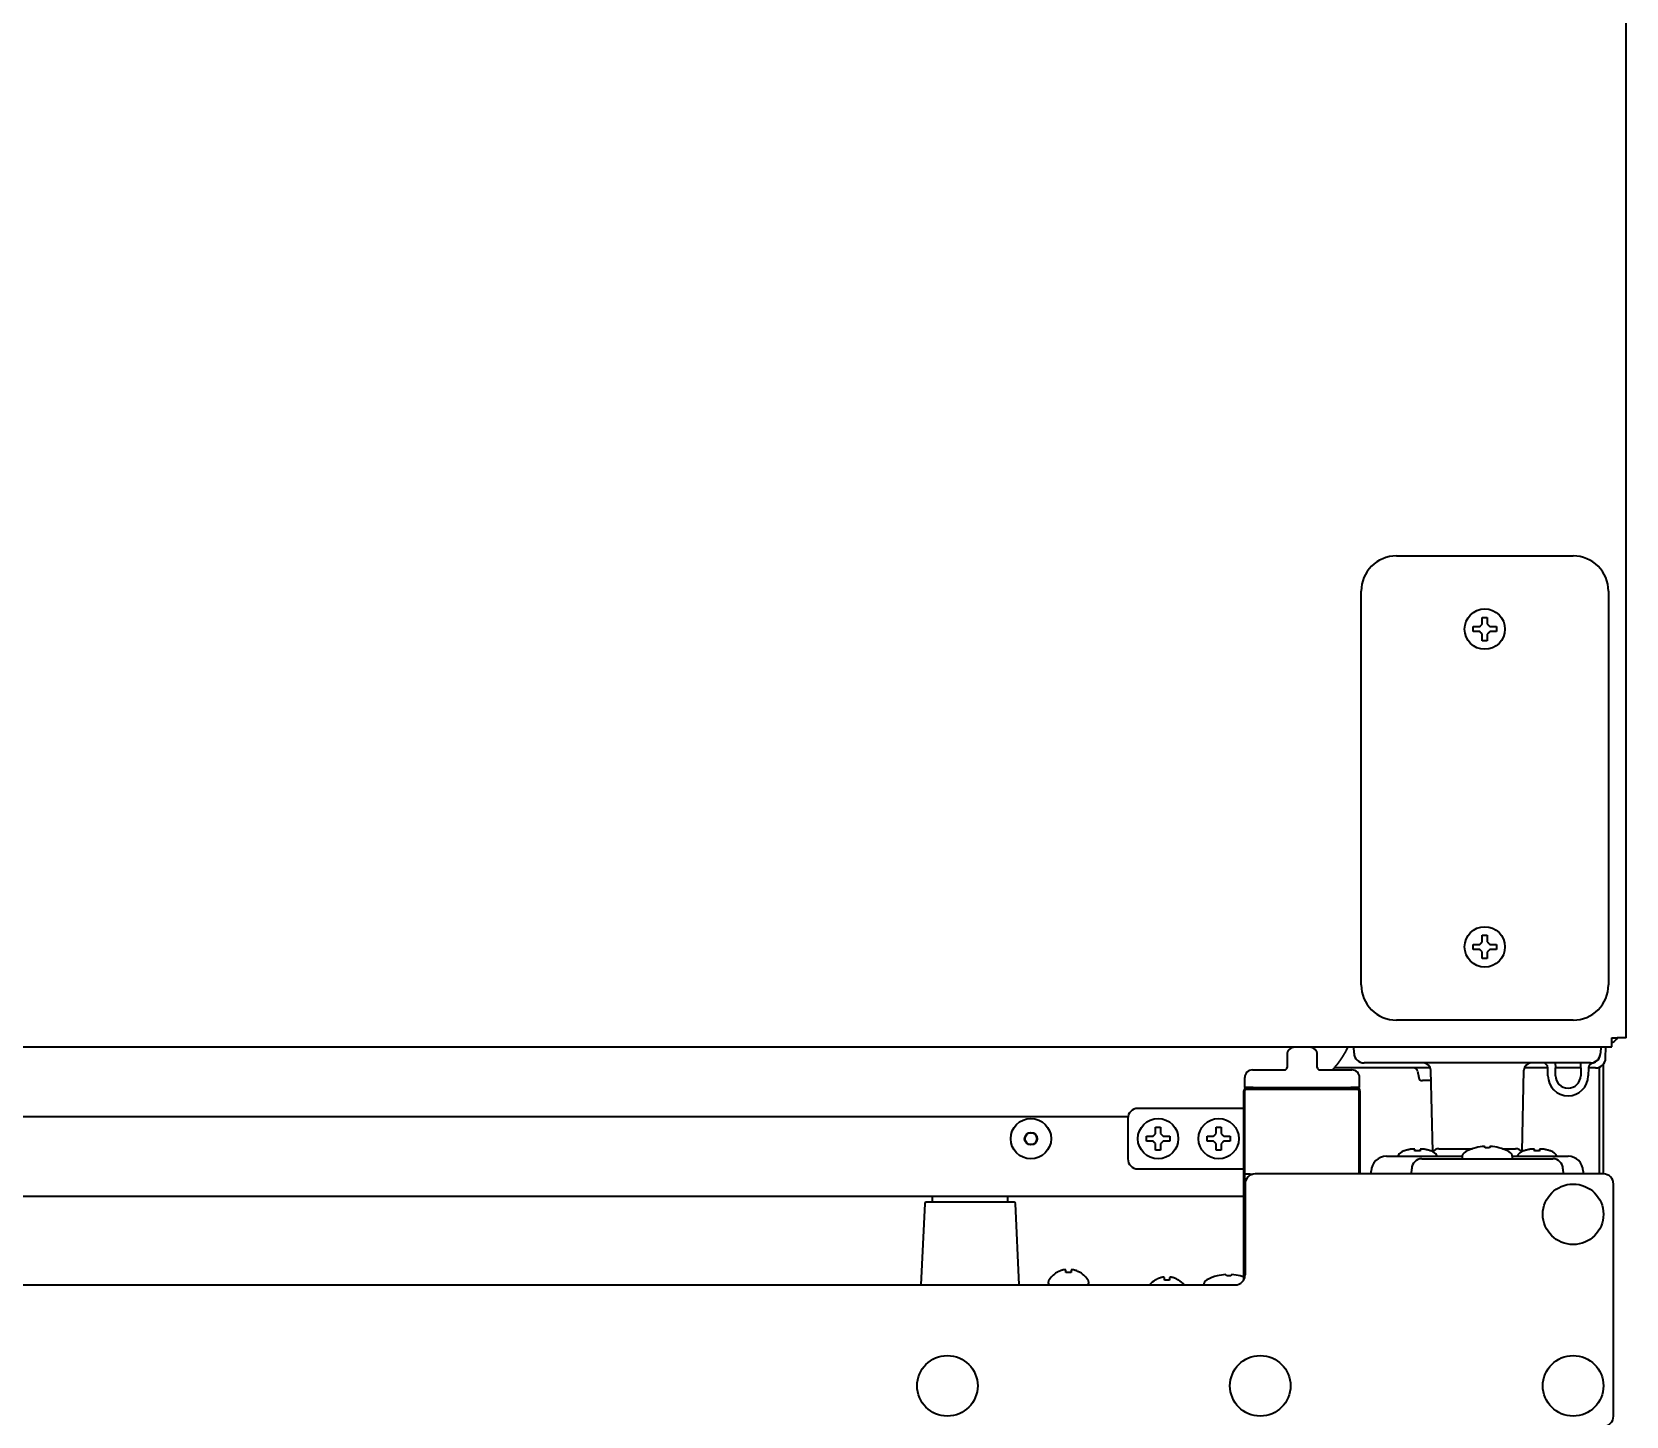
# Model space of a CAD drawing. Extents: x 6569 to 10251, y -294 to 3100.
# Drawn here: x 8756.1 to 9072.1, y 150 to 424.4 of the extents above; entities that cross this region are included whole.
import ezdxf

# ---------------------------------------------------------------- set-up
doc = ezdxf.new("R2010")
doc.units = 0
doc.header["$LTSCALE"] = 5
doc.layers.add('1', color=7, linetype='CONTINUOUS', true_color=0xffffff)

msp = doc.modelspace()

# ---------------------------------------------------------------- linework, layer by layer
at = {"layer": '1', "color": 7, "linetype": 'Continuous', "lineweight": 35}
for p, q in [((9072.06, 225.02), (9072.06, 1018.93)), ((9026.56, 320.53), (9061.57, 320.53)), ((9019.56, 235.52), (9019.56, 313.53)), ((9068.56, 313.53), (9068.56, 235.52)), ((9041.76, 306.03), (9041.76, 306.53)), ((9046.36, 306.53), (9046.36, 306.03)), ((9041.76, 305.53), (9041.76, 306.03)), ((9046.36, 306.03), (9046.36, 305.53)), ((9041.76, 243.03), (9041.76, 243.53)), ((9046.36, 243.53), (9046.36, 243.03)), ((9041.76, 242.53), (9041.76, 243.03)), ((9046.36, 243.03), (9046.36, 242.53)), ((9061.57, 228.53), (9026.56, 228.53)), ((9069.26, 225.02), (9070.26, 225.02)), ((9069.26, 223.22), (9069.26, 225.02)), ((9072.06, 225.02), (9070.26, 225.02)), ((8585.57, 223.22), (9069.26, 223.22)), ((9004.86, 221.66), (9004.86, 219.15)), ((9009.36, 223.15), (9006.36, 223.15)), ((9010.86, 219.15), (9010.86, 221.66)), ((9018.14, 221.96), (9018.09, 223.22)), ((9067.04, 223.22), (9066.99, 221.96)), ((9068.01, 220.99), (9068.05, 223.22)), ((8997.99, 218.65), (9004.36, 218.65)), ((9011.36, 218.65), (9017.74, 218.65)), ((9019.12, 219.03), (9014.12, 219.03)), ((9033.25, 219.03), (9019.12, 219.03)), ((9025.13, 220.03), (9020.14, 220.03)), ((9060, 220.03), (9025.13, 220.03)), ((9030.73, 218.41), (9030.96, 217.15)), ((9033.33, 218.59), (9033.67, 202.46)), ((9051.45, 202.46), (9051.79, 218.59)), ((9056.54, 219.03), (9051.88, 219.03)), ((9056.56, 217.46), (9056.54, 219.04)), ((9058.02, 220.03), (9058.04, 219.03)), ((9061.01, 219.03), (9058.04, 219.03)), ((9058.06, 217.48), (9058.04, 219.03)), ((9064.99, 220.03), (9060, 220.03)), ((9063.09, 219.03), (9061.01, 219.03)), ((9063.09, 219.03), (9063.06, 217.48)), ((9063.09, 219.03), (9063.11, 220.03)), ((9064.59, 219.04), (9064.56, 217.46)), ((9066.01, 219.03), (9064.59, 219.03)), ((9066.76, 198.03), (9066.76, 219.17)), ((9067.56, 198.03), (9067.56, 219.76)), ((8996.49, 215.15), (8996.49, 217.16)), ((8996.49, 215.15), (8996.63, 215.15)), ((8998.13, 215.15), (8996.63, 215.15)), ((8996.81, 215.03), (9001.31, 215.03)), ((8998.13, 215.15), (9017.6, 215.15)), ((9013.9, 215.03), (9018.81, 215.03)), ((9019, 215.13), (9017.5, 215.13)), ((9017.51, 215.03), (9017.51, 215.13)), ((9019.1, 215.15), (9017.6, 215.15)), ((9019, 215.13), (9019.19, 215.13)), ((9019.1, 215.15), (9019.24, 215.15)), ((9019.19, 215.13), (9019.19, 215.15)), ((9019.24, 215.15), (9019.24, 217.16)), ((9033.42, 216.53), (9031.69, 216.53)), ((9033.26, 216.53), (9033.43, 216.35)), ((8996.31, 177.06), (8996.31, 214.53)), ((8996.44, 214.53), (8996.44, 177.33)), ((9018.94, 214.78), (8996.69, 214.78)), ((9019.19, 198.03), (9019.19, 214.53)), ((9019.31, 214.53), (9019.31, 198.03)), ((8633.56, 209.39), (8972.56, 209.39)), ((8972.56, 209.39), (8973.35, 209.39)), ((8973.31, 209.02), (8973.31, 201.02)), ((8996.31, 211.02), (8975.31, 211.02)), ((8977.01, 205.02), (8977.01, 205.52)), ((8981.61, 205.52), (8981.61, 205.02)), ((8989.01, 205.02), (8989.01, 205.52)), ((8993.61, 205.52), (8993.61, 205.02)), ((8977.01, 204.52), (8977.01, 205.02)), ((8981.61, 205.02), (8981.61, 204.52)), ((8989.01, 204.52), (8989.01, 205.02)), ((8993.61, 205.02), (8993.61, 204.52)), ((9028.22, 202.62), (9028.22, 202.64)), ((9033.22, 202.64), (9033.22, 202.62)), ((9034.96, 203.03), (9041.59, 203.03)), ((9042.26, 203.22), (9042.26, 203.23)), ((9046.86, 203.22), (9046.86, 203.23)), ((9047.54, 203.03), (9050.17, 203.03)), ((9051.91, 202.62), (9051.91, 202.64)), ((9056.91, 202.64), (9056.91, 202.62)), ((9024.57, 201.53), (9029.57, 201.53)), ((9029.56, 198.03), (9029.58, 199.06)), ((9029.57, 201.53), (9039.58, 201.53)), ((9031.58, 201.03), (9057.55, 201.03)), ((9039.56, 201.32), (9039.56, 201.03)), ((9049.55, 201.53), (9055.56, 201.53)), ((9049.56, 201.03), (9049.56, 201.32)), ((9055.56, 201.53), (9060.56, 201.53)), ((9059.55, 199.06), (9059.56, 198.03)), ((8975.31, 199.02), (8996.31, 199.02)), ((8996.56, 196.03), (8996.56, 178.03)), ((8996.72, 198.03), (8996.74, 198.03)), ((8996.74, 198.03), (8997.49, 198.03)), ((9067.56, 198.03), (8998.56, 198.03)), ((9021.56, 198.03), (9021.57, 198.57)), ((9063.56, 198.57), (9063.56, 198.03)), ((9069.56, 150.03), (9069.56, 196.03)), ((8609.82, 193.61), (8996.31, 193.61)), ((8934.56, 193.61), (8934.56, 192.43)), ((8949.56, 192.43), (8949.56, 193.61)), ((8933.1, 192.19), (8932.32, 176.03)), ((8950.78, 192.43), (8933.35, 192.43)), ((8951.81, 176.03), (8951.03, 192.19)), ((8959.26, 178.47), (8959.26, 178.5)), ((8963.86, 178.5), (8963.86, 178.47)), ((8978.76, 176.97), (8978.76, 177)), ((8983.36, 177), (8983.36, 176.97)), ((8991.01, 177.82), (8991.01, 177.83)), ((8995.61, 177.82), (8995.61, 177.83)), ((8611.56, 176.03), (8994.56, 176.03)), ((8957.56, 176.63), (8957.56, 176.43)), ((8965.56, 176.43), (8965.56, 176.63))]:
    msp.add_line(p, q, dxfattribs=at)
for centre, radius in [((9044.06, 306.03), 4), ((9044.06, 243.03), 4), ((8954.11, 205.02), 4), ((8979.31, 205.02), 4), ((8991.31, 205.02), 4), ((8954.11, 205.02), 1.25), ((8954.11, 205.02), 1.15), ((9061.56, 190.03), 6), ((8937.56, 156.03), 6), ((8999.56, 156.03), 6), ((9061.56, 156.03), 6)]:
    msp.add_circle(centre, radius, dxfattribs=at)
for centre, radius, start, end in [((9068.76, 225.83), 1, 300.0012, 306.6343), ((9068.76, 225.83), 1.8, 286.1284, 333.5232), ((9020.14, 222.03), 2, 182, 270), ((9064.99, 222.03), 2, 270, 358), ((9064.99, 221.97), 2, 281.5393, 358), ((9029.99, 218.28), 0.75, 10, 90), ((9031.84, 218.53), 1.5, 2.5, 90), ((9053.29, 218.53), 1.5, 90, 177.5), ((9055.54, 219.03), 1, 1, 90), ((9065.59, 219.03), 1, 101.5393, 179), ((9066.01, 221.03), 2, 270, 359), ((9031.69, 217.28), 0.75, 190, 270), ((9060.56, 217.53), 4, 181, 359), ((9060.56, 217.53), 2.5, 181, 359), ((8975.31, 209.02), 2, 90, 180), ((9028.22, 201.02), 1.5, 114.7199, 160.3661), ((9030.52, 196.03), 7, 109.1821, 114.7199), ((9030.72, 195.46), 7.18, 86.0067, 93.9933), ((9030.92, 196.03), 7, 65.2801, 70.8179), ((9034.96, 201.53), 1.5, 90, 143.1881), ((9033.22, 201.02), 1.5, 19.6339, 65.2801), ((9040.81, 201.32), 1.25, 118.6021, 180), ((9044.56, 194.44), 9.08, 104.6676, 118.6021), ((9044.56, 194.44), 8.79, 87.391, 92.609), ((9044.56, 194.44), 9.08, 61.3979, 75.3324), ((9048.31, 201.32), 1.25, 0, 61.3979), ((9050.17, 201.53), 1.5, 36.8119, 90), ((9051.91, 201.02), 1.5, 114.7199, 160.3661), ((9054.21, 196.03), 7, 109.1821, 114.7199), ((9054.41, 195.46), 7.18, 86.0067, 93.9933), ((9054.61, 196.03), 7, 65.2801, 70.8179), ((9056.91, 201.02), 1.5, 19.6339, 65.2801), ((8975.31, 201.02), 2, 180, 270), ((9024.57, 198.53), 3, 90, 179.25), ((9031.58, 199.03), 2, 90, 179), ((9057.55, 199.03), 2, 1, 90), ((9060.56, 198.53), 3, 0.75, 90), ((8998.56, 196.03), 2, 90, 180), ((9067.56, 196.03), 2, 0, 90), ((8933.35, 192.18), 0.25, 90, 177.5), ((8950.78, 192.18), 0.25, 2.5, 90), ((8961.76, 174.41), 4.8, 121.3727, 149.6988), ((8961.37, 174.41), 4.8, 30.3012, 58.6273), ((8981.26, 172.91), 4.8, 121.3727, 139.4581), ((8980.87, 172.91), 4.8, 40.5419, 58.6273), ((8989.56, 175.92), 1.25, 118.6021, 175.1381), ((8993.31, 169.04), 9.08, 104.6676, 118.6021), ((8993.31, 169.04), 8.79, 87.391, 92.609), ((8994.56, 178.03), 2, 270, 0), ((8993.31, 169.04), 9.08, 70.7144, 75.3324), ((8957.96, 176.63), 0.4, 149.6988, 180), ((8957.96, 176.43), 0.4, 180, 270), ((8965.16, 176.43), 0.4, 270, 0), ((8965.16, 176.63), 0.4, 0, 30.3012), ((9067.56, 150.03), 2, 270, 0)]:
    msp.add_arc(centre, radius, start, end, dxfattribs=at)
for centre, major_axis, ratio, start_param, end_param in [((9026.57, 313.52), (-4.96, 4.96), 0.998783, -0.784789, 0.784789), ((9061.56, 313.52), (4.96, 4.96), 0.998783, 5.498396, 7.067974), ((9026.57, 235.53), (4.96, 4.96), 0.998783, 2.356803, 3.926382), ((9061.56, 235.53), (-4.96, 4.96), 0.998783, 2.356803, 3.926382), ((9006.36, 221.65), (-1.06, 1.06), 0.999848, -0.785303, 0.785303), ((9009.36, 221.65), (1.06, 1.06), 0.999848, 5.497882, 7.068488), ((8997.99, 217.15), (-1.06, 1.06), 0.999848, -0.785303, 0.785303), ((9004.36, 219.15), (-0.354, 0.354), 0.999848, 2.35629, 3.926896), ((9011.36, 219.15), (0.354, 0.354), 0.999848, 2.35629, 3.926896), ((9017.74, 217.15), (1.06, 1.06), 0.999848, 5.497882, 7.068488), ((8996.81, 214.53), (-0.354, 0.354), 0.999924, -0.78536, 0.78536), ((9018.81, 214.53), (0.354, 0.354), 0.999924, 5.497825, 7.068545), ((8996.69, 214.53), (-0.177, 0.177), 0.999695, -0.785246, 0.785246), ((9018.94, 214.53), (0.177, 0.177), 0.999695, 5.497939, 7.068431), ((9044.49, 194.44), (0, 9.06), 0.993151, 0.058074, 0.249579), ((9043.9, 194.44), (0, 9.06), 0.116841, -0.249579, -0.058074), ((9045.23, 194.44), (0, 9.06), 0.116841, 0.058074, 0.249579), ((9044.64, 194.44), (0, 9.06), 0.993151, -0.249579, -0.058074), ((8993.24, 169.04), (0, 9.06), 0.993151, 0.058074, 0.249579), ((8992.65, 169.04), (0, 9.06), 0.116841, -0.249579, -0.058074), ((8993.98, 169.04), (0, 9.06), 0.116841, 0.058074, 0.249579), ((8993.39, 169.04), (0, 9.06), 0.993151, -0.249579, -0.058074)]:
    msp.add_ellipse(centre, major_axis=major_axis, ratio=ratio, start_param=start_param, end_param=end_param, dxfattribs=at)
for points, knots in [([(9041.76, 306.53), (9041.97, 306.53), (9042.18, 306.53), (9042.5, 306.53), (9042.61, 306.53), (9042.84, 306.53), (9042.95, 306.53), (9043.06, 306.53)], [0, 0, 0, 0, 0.5, 0.5, 0.75, 0.75, 1, 1, 1, 1]), ([(9044.56, 308.33), (9044.56, 308.12), (9044.56, 307.91), (9044.56, 307.59), (9044.56, 307.48), (9044.56, 307.25), (9044.56, 307.14), (9044.56, 307.03)], [0, 0, 0, 0, 0.5, 0.5, 0.75, 0.75, 1, 1, 1, 1]), ([(9043.56, 303.73), (9043.56, 303.93), (9043.56, 304.14), (9043.56, 304.46), (9043.56, 304.57), (9043.56, 304.8), (9043.56, 304.91), (9043.56, 305.03)], [0, 0, 0, 0, 0.5, 0.5, 0.75, 0.75, 1, 1, 1, 1]), ([(9046.36, 305.53), (9046.16, 305.53), (9045.95, 305.53), (9045.63, 305.53), (9045.52, 305.53), (9045.29, 305.53), (9045.18, 305.53), (9045.06, 305.53)], [0, 0, 0, 0, 0.5, 0.5, 0.75, 0.75, 1, 1, 1, 1]), ([(9041.76, 243.53), (9041.97, 243.53), (9042.18, 243.53), (9042.5, 243.53), (9042.61, 243.53), (9042.84, 243.53), (9042.95, 243.53), (9043.06, 243.53)], [0, 0, 0, 0, 0.5, 0.5, 0.75, 0.75, 1, 1, 1, 1]), ([(9044.56, 245.33), (9044.56, 245.12), (9044.56, 244.91), (9044.56, 244.59), (9044.56, 244.48), (9044.56, 244.25), (9044.56, 244.14), (9044.56, 244.03)], [0, 0, 0, 0, 0.5, 0.5, 0.75, 0.75, 1, 1, 1, 1]), ([(9043.56, 240.73), (9043.56, 240.93), (9043.56, 241.14), (9043.56, 241.46), (9043.56, 241.57), (9043.56, 241.8), (9043.56, 241.91), (9043.56, 242.03)], [0, 0, 0, 0, 0.5, 0.5, 0.75, 0.75, 1, 1, 1, 1]), ([(9046.36, 242.53), (9046.16, 242.53), (9045.95, 242.53), (9045.63, 242.53), (9045.52, 242.53), (9045.29, 242.53), (9045.18, 242.53), (9045.06, 242.53)], [0, 0, 0, 0, 0.5, 0.5, 0.75, 0.75, 1, 1, 1, 1]), ([(8977.01, 205.52), (8977.22, 205.52), (8977.43, 205.52), (8977.75, 205.52), (8977.86, 205.52), (8978.09, 205.52), (8978.2, 205.52), (8978.31, 205.52)], [0, 0, 0, 0, 0.5, 0.5, 0.75, 0.75, 1, 1, 1, 1]), ([(8979.81, 207.32), (8979.81, 207.12), (8979.81, 206.91), (8979.81, 206.58), (8979.81, 206.47), (8979.81, 206.25), (8979.81, 206.13), (8979.81, 206.02)], [0, 0, 0, 0, 0.5, 0.5, 0.75, 0.75, 1, 1, 1, 1]), ([(8989.01, 205.52), (8989.22, 205.52), (8989.43, 205.52), (8989.75, 205.52), (8989.86, 205.52), (8990.09, 205.52), (8990.2, 205.52), (8990.31, 205.52)], [0, 0, 0, 0, 0.5, 0.5, 0.75, 0.75, 1, 1, 1, 1]), ([(8991.81, 207.32), (8991.81, 207.12), (8991.81, 206.91), (8991.81, 206.58), (8991.81, 206.47), (8991.81, 206.25), (8991.81, 206.13), (8991.81, 206.02)], [0, 0, 0, 0, 0.5, 0.5, 0.75, 0.75, 1, 1, 1, 1]), ([(8978.81, 202.72), (8978.81, 202.92), (8978.81, 203.13), (8978.81, 203.46), (8978.81, 203.57), (8978.81, 203.79), (8978.81, 203.9), (8978.81, 204.02)], [0, 0, 0, 0, 0.5, 0.5, 0.75, 0.75, 1, 1, 1, 1]), ([(8981.61, 204.52), (8981.41, 204.52), (8981.2, 204.52), (8980.88, 204.52), (8980.77, 204.52), (8980.54, 204.52), (8980.43, 204.52), (8980.31, 204.52)], [0, 0, 0, 0, 0.5, 0.5, 0.75, 0.75, 1, 1, 1, 1]), ([(8990.81, 202.72), (8990.81, 202.92), (8990.81, 203.13), (8990.81, 203.46), (8990.81, 203.57), (8990.81, 203.79), (8990.81, 203.9), (8990.81, 204.02)], [0, 0, 0, 0, 0.5, 0.5, 0.75, 0.75, 1, 1, 1, 1]), ([(8993.61, 204.52), (8993.41, 204.52), (8993.2, 204.52), (8992.88, 204.52), (8992.77, 204.52), (8992.54, 204.52), (8992.43, 204.52), (8992.31, 204.52)], [0, 0, 0, 0, 0.5, 0.5, 0.75, 0.75, 1, 1, 1, 1]), ([(8997.49, 198.03), (8997.54, 198.03), (8997.64, 198.02), (8997.81, 197.98), (8997.95, 197.95), (8998.02, 197.92), (8998.03, 197.92)], [0, 0, 0, 0, 0.32263, 0.645259, 0.967889, 1, 1, 1, 1]), ([(8961.06, 178.47), (8961.06, 178.6), (8961.06, 178.7), (8961.06, 178.84), (8961.06, 178.88), (8961.06, 178.96), (8961.06, 178.99), (8961.06, 179.02)], [0, 0, 0, 0, 0.5, 0.5, 0.75, 0.75, 1, 1, 1, 1]), ([(8963.86, 178.47), (8963.66, 178.6), (8963.45, 178.7), (8963.13, 178.84), (8963.02, 178.88), (8962.79, 178.96), (8962.68, 178.99), (8962.56, 179.02)], [0, 0, 0, 0, 0.5, 0.5, 0.75, 0.75, 1, 1, 1, 1]), ([(8980.56, 176.97), (8980.56, 177.1), (8980.56, 177.2), (8980.56, 177.34), (8980.56, 177.38), (8980.56, 177.46), (8980.56, 177.49), (8980.56, 177.52)], [0, 0, 0, 0, 0.5, 0.5, 0.75, 0.75, 1, 1, 1, 1]), ([(8983.36, 176.97), (8983.16, 177.1), (8982.95, 177.2), (8982.63, 177.34), (8982.52, 177.38), (8982.29, 177.46), (8982.18, 177.49), (8982.06, 177.52)], [0, 0, 0, 0, 0.5, 0.5, 0.75, 0.75, 1, 1, 1, 1])]:
    msp.add_open_spline(points, degree=3, knots=knots, dxfattribs=at)
for points in [[(9043.06, 306.53), (9043.09, 306.55), (9043.14, 306.6), (9043.21, 306.67), (9043.28, 306.74), (9043.35, 306.81), (9043.42, 306.88), (9043.49, 306.95), (9043.54, 307), (9043.56, 307.03)], [(9043.56, 307.03), (9043.56, 307.08), (9043.56, 307.19), (9043.56, 307.35), (9043.56, 307.51), (9043.56, 307.66), (9043.56, 307.82), (9043.56, 307.97), (9043.56, 308.14), (9043.56, 308.26), (9043.56, 308.33)], [(9043.56, 308.33), (9043.73, 308.33), (9044.06, 308.33), (9044.4, 308.33), (9044.56, 308.33)], [(9044.56, 307.03), (9044.59, 307), (9044.64, 306.95), (9044.72, 306.88), (9044.79, 306.8), (9044.86, 306.73), (9044.93, 306.66), (9045, 306.6), (9045.04, 306.55), (9045.06, 306.53)], [(9045.06, 306.53), (9045.12, 306.53), (9045.23, 306.53), (9045.39, 306.53), (9045.55, 306.53), (9045.7, 306.53), (9045.85, 306.53), (9046.01, 306.53), (9046.18, 306.53), (9046.3, 306.53), (9046.36, 306.53)], [(9043.06, 305.53), (9043.01, 305.53), (9042.9, 305.53), (9042.74, 305.53), (9042.58, 305.53), (9042.43, 305.53), (9042.27, 305.53), (9042.12, 305.53), (9041.95, 305.53), (9041.83, 305.53), (9041.76, 305.53)], [(9043.56, 305.03), (9043.54, 305.05), (9043.49, 305.1), (9043.41, 305.18), (9043.34, 305.25), (9043.27, 305.32), (9043.2, 305.39), (9043.13, 305.46), (9043.09, 305.5), (9043.06, 305.53)], [(9044.56, 303.73), (9044.4, 303.73), (9044.06, 303.73), (9043.73, 303.73), (9043.56, 303.73)], [(9045.06, 305.53), (9045.04, 305.5), (9044.99, 305.45), (9044.92, 305.38), (9044.85, 305.31), (9044.78, 305.24), (9044.71, 305.17), (9044.64, 305.1), (9044.59, 305.05), (9044.56, 305.03)], [(9044.56, 305.03), (9044.56, 304.97), (9044.56, 304.86), (9044.56, 304.7), (9044.56, 304.54), (9044.56, 304.39), (9044.56, 304.24), (9044.56, 304.08), (9044.56, 303.91), (9044.56, 303.79), (9044.56, 303.73)], [(9043.06, 243.53), (9043.09, 243.55), (9043.14, 243.6), (9043.21, 243.67), (9043.28, 243.74), (9043.35, 243.81), (9043.42, 243.88), (9043.49, 243.95), (9043.54, 244), (9043.56, 244.03)], [(9043.56, 245.33), (9043.73, 245.33), (9044.06, 245.33), (9044.4, 245.33), (9044.56, 245.33)], [(9043.56, 244.03), (9043.56, 244.08), (9043.56, 244.19), (9043.56, 244.35), (9043.56, 244.51), (9043.56, 244.66), (9043.56, 244.82), (9043.56, 244.97), (9043.56, 245.14), (9043.56, 245.26), (9043.56, 245.33)], [(9044.56, 244.03), (9044.59, 244), (9044.64, 243.95), (9044.72, 243.88), (9044.79, 243.8), (9044.86, 243.73), (9044.93, 243.66), (9045, 243.6), (9045.04, 243.55), (9045.06, 243.53)], [(9045.06, 243.53), (9045.12, 243.53), (9045.23, 243.53), (9045.39, 243.53), (9045.55, 243.53), (9045.7, 243.53), (9045.85, 243.53), (9046.01, 243.53), (9046.18, 243.53), (9046.3, 243.53), (9046.36, 243.53)], [(9043.06, 242.53), (9043.01, 242.53), (9042.9, 242.53), (9042.74, 242.53), (9042.58, 242.53), (9042.43, 242.53), (9042.27, 242.53), (9042.12, 242.53), (9041.95, 242.53), (9041.83, 242.53), (9041.76, 242.53)], [(9043.56, 242.03), (9043.54, 242.05), (9043.49, 242.1), (9043.41, 242.18), (9043.34, 242.25), (9043.27, 242.32), (9043.2, 242.39), (9043.13, 242.46), (9043.09, 242.5), (9043.06, 242.53)], [(9044.56, 240.73), (9044.4, 240.73), (9044.06, 240.73), (9043.73, 240.73), (9043.56, 240.73)], [(9045.06, 242.53), (9045.04, 242.5), (9044.99, 242.45), (9044.92, 242.38), (9044.85, 242.31), (9044.78, 242.24), (9044.71, 242.17), (9044.64, 242.1), (9044.59, 242.05), (9044.56, 242.03)], [(9044.56, 242.03), (9044.56, 241.97), (9044.56, 241.86), (9044.56, 241.7), (9044.56, 241.54), (9044.56, 241.39), (9044.56, 241.24), (9044.56, 241.08), (9044.56, 240.91), (9044.56, 240.79), (9044.56, 240.73)], [(8978.31, 205.52), (8978.34, 205.54), (8978.39, 205.59), (8978.46, 205.66), (8978.53, 205.73), (8978.6, 205.8), (8978.67, 205.88), (8978.74, 205.95), (8978.79, 205.99), (8978.81, 206.02)], [(8978.81, 206.02), (8978.81, 206.07), (8978.81, 206.18), (8978.81, 206.34), (8978.81, 206.5), (8978.81, 206.66), (8978.81, 206.81), (8978.81, 206.96), (8978.81, 207.13), (8978.81, 207.25), (8978.81, 207.32)], [(8978.81, 207.32), (8978.98, 207.32), (8979.31, 207.32), (8979.65, 207.32), (8979.81, 207.32)], [(8979.81, 206.02), (8979.84, 205.99), (8979.89, 205.94), (8979.97, 205.87), (8980.04, 205.8), (8980.11, 205.73), (8980.18, 205.66), (8980.25, 205.59), (8980.29, 205.54), (8980.31, 205.52)], [(8980.31, 205.52), (8980.37, 205.52), (8980.48, 205.52), (8980.64, 205.52), (8980.8, 205.52), (8980.95, 205.52), (8981.1, 205.52), (8981.26, 205.52), (8981.43, 205.52), (8981.55, 205.52), (8981.61, 205.52)], [(8990.31, 205.52), (8990.34, 205.54), (8990.39, 205.59), (8990.46, 205.66), (8990.53, 205.73), (8990.6, 205.8), (8990.67, 205.88), (8990.74, 205.95), (8990.79, 205.99), (8990.81, 206.02)], [(8990.81, 206.02), (8990.81, 206.07), (8990.81, 206.18), (8990.81, 206.34), (8990.81, 206.5), (8990.81, 206.66), (8990.81, 206.81), (8990.81, 206.96), (8990.81, 207.13), (8990.81, 207.25), (8990.81, 207.32)], [(8990.81, 207.32), (8990.98, 207.32), (8991.31, 207.32), (8991.65, 207.32), (8991.81, 207.32)], [(8991.81, 206.02), (8991.84, 205.99), (8991.89, 205.94), (8991.97, 205.87), (8992.04, 205.8), (8992.11, 205.73), (8992.18, 205.66), (8992.25, 205.59), (8992.29, 205.54), (8992.31, 205.52)], [(8992.31, 205.52), (8992.37, 205.52), (8992.48, 205.52), (8992.64, 205.52), (8992.8, 205.52), (8992.95, 205.52), (8993.1, 205.52), (8993.26, 205.52), (8993.43, 205.52), (8993.55, 205.52), (8993.61, 205.52)], [(8978.31, 204.52), (8978.26, 204.52), (8978.15, 204.52), (8977.99, 204.52), (8977.83, 204.52), (8977.68, 204.52), (8977.52, 204.52), (8977.37, 204.52), (8977.2, 204.52), (8977.08, 204.52), (8977.01, 204.52)], [(8978.81, 204.02), (8978.79, 204.04), (8978.74, 204.1), (8978.66, 204.17), (8978.59, 204.24), (8978.52, 204.31), (8978.45, 204.38), (8978.38, 204.45), (8978.34, 204.5), (8978.31, 204.52)], [(8979.81, 202.72), (8979.65, 202.72), (8979.31, 202.72), (8978.98, 202.72), (8978.81, 202.72)], [(8980.31, 204.52), (8980.29, 204.49), (8980.24, 204.45), (8980.17, 204.38), (8980.1, 204.3), (8980.03, 204.23), (8979.96, 204.16), (8979.89, 204.09), (8979.84, 204.04), (8979.81, 204.02)], [(8979.81, 204.02), (8979.81, 203.96), (8979.81, 203.86), (8979.81, 203.69), (8979.81, 203.54), (8979.81, 203.38), (8979.81, 203.23), (8979.81, 203.07), (8979.81, 202.91), (8979.81, 202.78), (8979.81, 202.72)], [(8990.31, 204.52), (8990.26, 204.52), (8990.15, 204.52), (8989.99, 204.52), (8989.83, 204.52), (8989.68, 204.52), (8989.52, 204.52), (8989.37, 204.52), (8989.2, 204.52), (8989.08, 204.52), (8989.01, 204.52)], [(8990.81, 204.02), (8990.79, 204.04), (8990.74, 204.1), (8990.66, 204.17), (8990.59, 204.24), (8990.52, 204.31), (8990.45, 204.38), (8990.38, 204.45), (8990.34, 204.5), (8990.31, 204.52)], [(8991.81, 202.72), (8991.65, 202.72), (8991.31, 202.72), (8990.98, 202.72), (8990.81, 202.72)], [(8992.31, 204.52), (8992.29, 204.49), (8992.24, 204.45), (8992.17, 204.38), (8992.1, 204.3), (8992.03, 204.23), (8991.96, 204.16), (8991.89, 204.09), (8991.84, 204.04), (8991.81, 204.02)], [(8991.81, 204.02), (8991.81, 203.96), (8991.81, 203.86), (8991.81, 203.69), (8991.81, 203.54), (8991.81, 203.38), (8991.81, 203.23), (8991.81, 203.07), (8991.81, 202.91), (8991.81, 202.78), (8991.81, 202.72)], [(9029.72, 202.97), (9029.66, 202.96), (9029.53, 202.94), (9029.33, 202.91), (9029.14, 202.87), (9028.95, 202.83), (9028.77, 202.79), (9028.58, 202.74), (9028.4, 202.68), (9028.28, 202.64), (9028.22, 202.62)], [(9030.22, 202.97), (9030.19, 202.97), (9030.14, 202.97), (9030.07, 202.97), (9030, 202.97), (9029.93, 202.97), (9029.86, 202.97), (9029.79, 202.97), (9029.74, 202.97), (9029.72, 202.97)], [(9030.22, 202.62), (9030.22, 202.64), (9030.22, 202.68), (9030.22, 202.74), (9030.22, 202.79), (9030.22, 202.83), (9030.22, 202.87), (9030.22, 202.91), (9030.22, 202.94), (9030.22, 202.96), (9030.22, 202.97)], [(9030.22, 202.52), (9030.22, 202.54), (9030.22, 202.58), (9030.22, 202.64), (9030.22, 202.69), (9030.22, 202.73), (9030.22, 202.77), (9030.22, 202.81), (9030.22, 202.84), (9030.22, 202.86), (9030.22, 202.87)], [(9031.72, 202.97), (9031.7, 202.97), (9031.65, 202.97), (9031.58, 202.97), (9031.51, 202.97), (9031.44, 202.97), (9031.37, 202.97), (9031.29, 202.97), (9031.24, 202.97), (9031.22, 202.97)], [(9031.22, 202.97), (9031.22, 202.96), (9031.22, 202.94), (9031.22, 202.91), (9031.22, 202.87), (9031.22, 202.83), (9031.22, 202.79), (9031.22, 202.74), (9031.22, 202.68), (9031.22, 202.64), (9031.22, 202.62)], [(9031.22, 202.87), (9031.22, 202.86), (9031.22, 202.84), (9031.22, 202.81), (9031.22, 202.77), (9031.22, 202.73), (9031.22, 202.69), (9031.22, 202.64), (9031.22, 202.58), (9031.22, 202.54), (9031.22, 202.52)], [(9033.22, 202.62), (9033.16, 202.64), (9033.04, 202.68), (9032.86, 202.74), (9032.67, 202.79), (9032.49, 202.83), (9032.3, 202.87), (9032.11, 202.91), (9031.91, 202.94), (9031.78, 202.96), (9031.72, 202.97)], [(9053.41, 202.97), (9053.34, 202.96), (9053.22, 202.94), (9053.02, 202.91), (9052.83, 202.87), (9052.64, 202.83), (9052.46, 202.79), (9052.27, 202.74), (9052.09, 202.68), (9051.97, 202.64), (9051.91, 202.62)], [(9053.91, 202.97), (9053.88, 202.97), (9053.83, 202.97), (9053.76, 202.97), (9053.68, 202.97), (9053.62, 202.97), (9053.55, 202.97), (9053.48, 202.97), (9053.43, 202.97), (9053.41, 202.97)], [(9053.91, 202.62), (9053.91, 202.64), (9053.91, 202.68), (9053.91, 202.74), (9053.91, 202.79), (9053.91, 202.83), (9053.91, 202.87), (9053.91, 202.91), (9053.91, 202.94), (9053.91, 202.96), (9053.91, 202.97)], [(9053.91, 202.52), (9053.91, 202.54), (9053.91, 202.58), (9053.91, 202.64), (9053.91, 202.69), (9053.91, 202.73), (9053.91, 202.77), (9053.91, 202.81), (9053.91, 202.84), (9053.91, 202.86), (9053.91, 202.87)], [(9055.41, 202.97), (9055.38, 202.97), (9055.34, 202.97), (9055.27, 202.97), (9055.2, 202.97), (9055.12, 202.97), (9055.05, 202.97), (9054.98, 202.97), (9054.93, 202.97), (9054.91, 202.97)], [(9054.91, 202.97), (9054.91, 202.96), (9054.91, 202.94), (9054.91, 202.91), (9054.91, 202.87), (9054.91, 202.83), (9054.91, 202.79), (9054.91, 202.74), (9054.91, 202.68), (9054.91, 202.64), (9054.91, 202.62)], [(9054.91, 202.87), (9054.91, 202.86), (9054.91, 202.84), (9054.91, 202.81), (9054.91, 202.77), (9054.91, 202.73), (9054.91, 202.69), (9054.91, 202.64), (9054.91, 202.58), (9054.91, 202.54), (9054.91, 202.52)], [(9056.91, 202.62), (9056.85, 202.64), (9056.73, 202.68), (9056.54, 202.74), (9056.36, 202.79), (9056.17, 202.83), (9055.99, 202.87), (9055.79, 202.91), (9055.6, 202.94), (9055.47, 202.96), (9055.41, 202.97)], [(8996.46, 197.78), (8996.46, 197.8), (8996.47, 197.86), (8996.51, 197.93), (8996.57, 197.98), (8996.64, 198.02), (8996.7, 198.03), (8996.72, 198.03)], [(8960.56, 179.02), (8960.51, 179.01), (8960.4, 178.98), (8960.24, 178.93), (8960.08, 178.87), (8959.93, 178.81), (8959.77, 178.74), (8959.62, 178.67), (8959.45, 178.58), (8959.33, 178.51), (8959.26, 178.47)], [(8961.06, 179.02), (8961.04, 179.03), (8960.99, 179.03), (8960.91, 179.04), (8960.84, 179.04), (8960.77, 179.04), (8960.7, 179.04), (8960.63, 179.03), (8960.59, 179.02), (8960.56, 179.02)], [(8962.06, 178.47), (8961.9, 178.49), (8961.56, 178.52), (8961.23, 178.49), (8961.06, 178.47)], [(8962.56, 179.02), (8962.54, 179.02), (8962.49, 179.03), (8962.42, 179.04), (8962.35, 179.04), (8962.28, 179.04), (8962.21, 179.04), (8962.14, 179.03), (8962.09, 179.02), (8962.06, 179.02)], [(8962.06, 179.02), (8962.06, 179.01), (8962.06, 178.98), (8962.06, 178.93), (8962.06, 178.87), (8962.06, 178.81), (8962.06, 178.74), (8962.06, 178.67), (8962.06, 178.58), (8962.06, 178.51), (8962.06, 178.47)], [(8980.06, 177.52), (8980.01, 177.51), (8979.9, 177.48), (8979.74, 177.43), (8979.58, 177.37), (8979.43, 177.31), (8979.27, 177.24), (8979.12, 177.17), (8978.95, 177.08), (8978.83, 177.01), (8978.76, 176.97)], [(8980.56, 177.52), (8980.54, 177.53), (8980.49, 177.53), (8980.41, 177.54), (8980.34, 177.54), (8980.27, 177.54), (8980.2, 177.54), (8980.13, 177.53), (8980.09, 177.52), (8980.06, 177.52)], [(8981.56, 176.97), (8981.4, 176.99), (8981.06, 177.02), (8980.73, 176.99), (8980.56, 176.97)], [(8982.06, 177.52), (8982.04, 177.52), (8981.99, 177.53), (8981.92, 177.54), (8981.85, 177.54), (8981.78, 177.54), (8981.71, 177.54), (8981.64, 177.53), (8981.59, 177.52), (8981.56, 177.52)], [(8981.56, 177.52), (8981.56, 177.51), (8981.56, 177.48), (8981.56, 177.43), (8981.56, 177.37), (8981.56, 177.31), (8981.56, 177.24), (8981.56, 177.17), (8981.56, 177.08), (8981.56, 177.01), (8981.56, 176.97)]]:
    msp.add_open_spline(points, degree=3, dxfattribs=at)
msp.add_rational_spline([(9016.73, 223.22), (9016.78, 223.12), (9016.79, 223.01), (9016.77, 222.89), (9016.16, 221.67), (9015.49, 220.6), (9014.72, 219.59), (9013.86, 218.65)], [0.538139450332, 0.536044752796, 0.535043137864, 0.540588151219, 0.53661432731, 0.534522418626, 0.534138955449, 0.535504850818], degree=4, knots=[0.0204532, 0.0204532, 0.0204532, 0.0204532, 0.0204532, 0.0710379, 0.0710379, 0.0710379, 0.6949039, 0.6949039, 0.6949039, 0.6949039, 0.6949039], dxfattribs=at)

doc.saveas('drawing.dxf')
